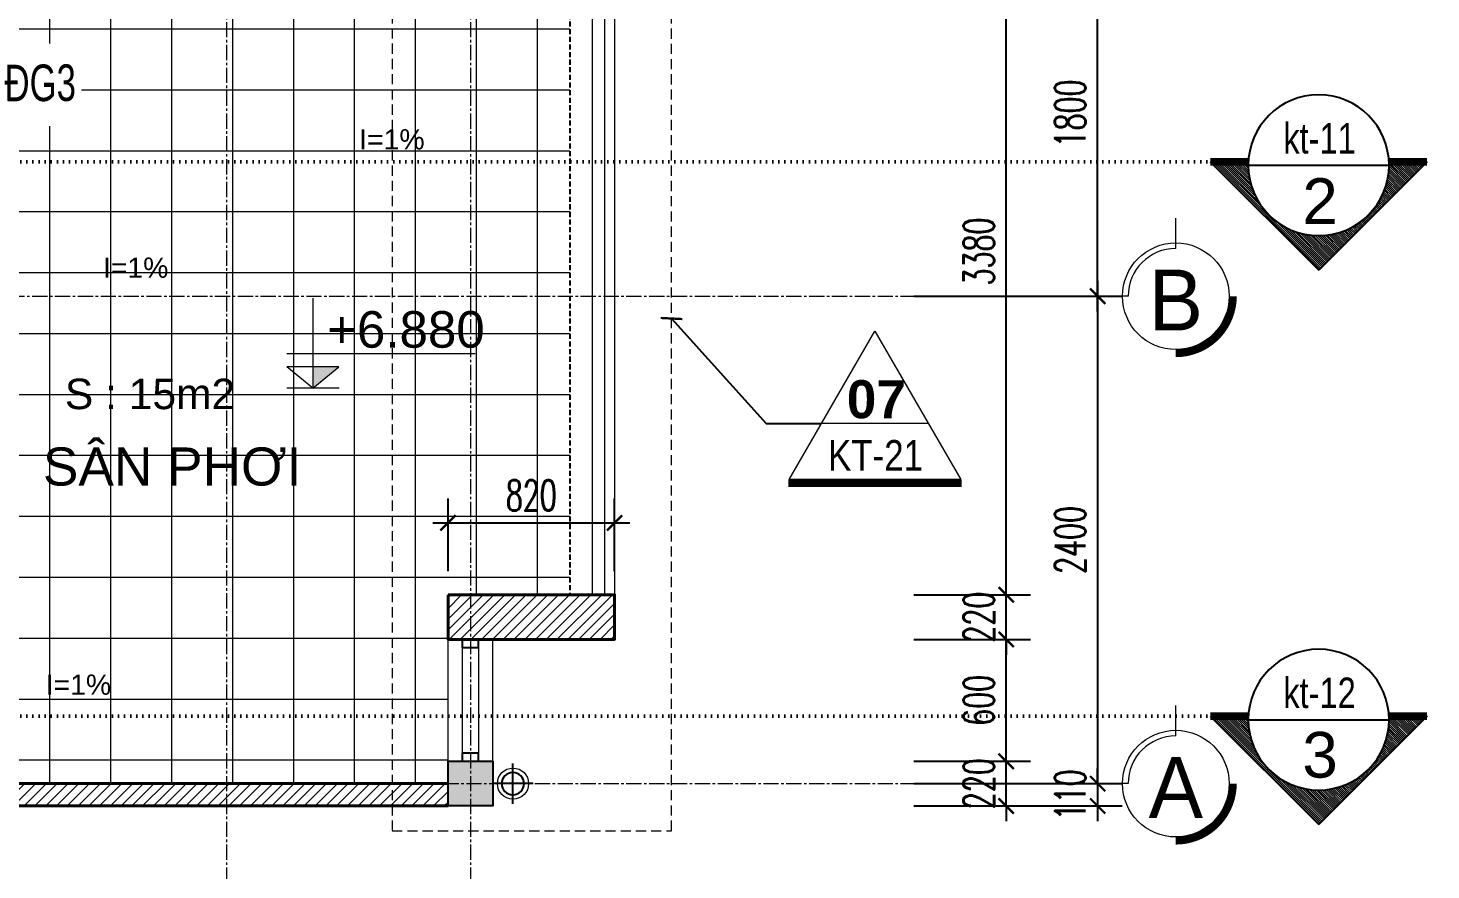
# Model space of a CAD drawing. Header units: millimetres. Extents: x -229618 to 2906, y -178063 to 96806.
# Drawn here: x -197630 to -190724, y -81198 to -77053 of the extents above; entities that cross this region are included whole.
import ezdxf
from ezdxf.enums import TextEntityAlignment as Align

# ---------------------------------------------------------------- set-up
doc = ezdxf.new("R2010")
doc.units = ezdxf.units.MM
doc.header["$LTSCALE"] = 200
doc.header["$MEASUREMENT"] = 0
doc.set_wipeout_variables(frame=1)
doc.header["$PDMODE"] = 3
doc.header["$PDSIZE"] = 50
for name, pattern in [('ACAD_ISO07W100', [3, 0, -3]), ('CENTER2', [1.125, 0.75, -0.125, 0.125, -0.125]), ('DASHED2', [0.375, 0.25, -0.125]), ('HIDDEN2', [0.1875, 0.125, -0.0625])]:
    doc.linetypes.add(name, pattern=pattern)
doc.layers.get('0').update_dxf_attribs({"color": 95, "linetype": 'CONTINUOUS'})
doc.layers.get('DEFPOINTS').update_dxf_attribs({"linetype": 'CONTINUOUS'})
for name, color, linetype, lineweight in [('cat', 1, 'CONTINUOUS', 40), ('hatch', 250, 'CONTINUOUS', 5), ('KH cat', 2, 'HIDDEN2', 50), ('khuat', 8, 'DASHED2', 15), ('nho', 252, 'CONTINUOUS', 15), ('thay', 7, 'CONTINUOUS', 18), ('tim', 18, 'CENTER2', 9)]:
    doc.layers.add(name, color=color, linetype=linetype, lineweight=lineweight)
for name, color, linetype in [('COT', 2, 'CONTINUOUS'), ('CUA', 145, 'CONTINUOUS'), ('DIM', 251, 'CONTINUOUS'), ('MANH', 9, 'CONTINUOUS'), ('TEXT', 33, 'CONTINUOUS'), ('thong ke cua', 7, 'CONTINUOUS')]:
    doc.layers.add(name, color=color, linetype=linetype)
doc.styles.add('Aria H B iso', font='Vharialb_0.ttf')
doc.styles.add('Aria H iso', font='Vharial_0.ttf')
doc.styles.add('Arial iso', font='vnarial_0.ttf')
doc.styles.add('Arial N   H iso', font='Vharialn_0.ttf')
doc.styles.add('Arial N  iso', font='vnarialn_0.ttf')
doc.styles.add('CHU HOA Day', font='Vharial_0.ttf')
doc.styles.add('CHUC HOA MANH', font='chhbg.shx', dxfattribs={"width": 0.8, "height": 250})
doc.styles.add('dam', font='Vhavanb_0.ttf', dxfattribs={"width": 0.9, "height": 450})
doc.styles.add('Scale', font='vnsimli.shx', dxfattribs={"width": 0.65, "bigfont": 'bigfont.shx'})
doc.styles.add('T3', font='Vhavan_0.ttf', dxfattribs={"width": 0.8})
doc.dimstyles.new('Scale', dxfattribs={"dimscale": 75, "dimtxt": 2, "dimasz": 1, "dimexe": 1.6, "dimexo": 0, "dimgap": 0.8, "dimtad": 1, "dimdec": 0, "dimzin": 0, "dimdsep": 46, "dimtxsty": 'Scale', "dimblk": 'ARCHTICK', "dimcen": 0.1, "dimdle": 1, "dimclrd": 256, "dimclre": 256, "dimclrt": 3, "dimadec": 0, "dimazin": 0, "dimtfac": 1, "dimtdec": 0, "dimtix": 1, "dimtmove": 2, "dimatfit": 3, "dimldrblk": 'ARCHTICK', "dimfxl": 0, "dimtolj": 1, "dimtzin": 0, "dimarcsym": 0})

# ---------------------------------------------------------------- blocks, each defined once
blk = doc.blocks.new('_ArchTick')
at = {"color": 0, "linetype": 'ByBlock', "const_width": 0.15}
blk.add_lwpolyline([(-0.5, -0.5), (0.5, 0.5)], dxfattribs=at)
blk = doc.blocks.new('*D1764')
at = {"layer": 'DEFPOINTS', "color": 0, "linetype": 'Continuous'}
for p in [(-193270.4, -78373.2), (-193270.4, -80773.2), (-192365, -80773.2)]:
    blk.add_point(p, dxfattribs=at)
at = {"layer": 'DIM', "linetype": 'Continuous', "lineweight": -2}
for p, q in [((-192365, -78298.2), (-192365, -80848.2)), ((-193270.4, -78373.2), (-192245, -78373.2)), ((-193270.4, -80773.2), (-192245, -80773.2))]:
    blk.add_line(p, q, dxfattribs=at)
at = {"layer": 'DIM', "linetype": 'Continuous', "lineweight": -2, "xscale": 75, "yscale": 75, "zscale": 75}
for p, rotation in [((-192365, -78373.2), 90), ((-192365, -80773.2), 270)]:
    blk.add_blockref('_ArchTick', p, dxfattribs=dict(at, rotation=rotation))
at = {"layer": 'DIM', "color": 3, "linetype": 'Continuous', "insert": (-192500, -79573.2), "char_height": 150, "attachment_point": 5, "rotation": 90, "style": 'Scale'}
blk.add_mtext('\\A1;2400', dxfattribs=at)
blk = doc.blocks.new('*D1765')
at = {"layer": 'DEFPOINTS', "color": 0, "linetype": 'Continuous'}
for p in [(-193270.4, -80773.2), (-193270.4, -80883.2), (-192365, -80883.2)]:
    blk.add_point(p, dxfattribs=at)
at = {"layer": 'DIM', "linetype": 'Continuous', "lineweight": -2}
for p, q in [((-192365, -80773.2), (-192365, -80698.2)), ((-193270.4, -80773.2), (-192245, -80773.2)), ((-192365, -80773.2), (-192365, -80883.2)), ((-193270.4, -80883.2), (-192245, -80883.2)), ((-192365, -80883.2), (-192365, -80958.2))]:
    blk.add_line(p, q, dxfattribs=at)
at = {"layer": 'DIM', "linetype": 'Continuous', "lineweight": -2, "xscale": 75, "yscale": 75, "zscale": 75}
for p, rotation in [((-192365, -80773.2), 270), ((-192365, -80883.2), 90)]:
    blk.add_blockref('_ArchTick', p, dxfattribs=dict(at, rotation=rotation))
at = {"layer": 'DIM', "color": 3, "linetype": 'Continuous', "insert": (-192500, -80828.2), "char_height": 150, "attachment_point": 5, "rotation": 90, "style": 'Scale'}
blk.add_mtext('\\A1;110', dxfattribs=at)
blk = doc.blocks.new('tr')
at = {"layer": 'thay', "ltscale": 600}
for p, q in [((0, -200), (0, 0)), ((313.2, -513.2), (513.2, -513.2))]:
    blk.add_line(p, q, dxfattribs=at)
at = {"layer": 'thay', "ltscale": 600, "const_width": 50}
blk.add_lwpolyline([(-375, -513.2, 0.414214), (0, -888.2, 0.414214)], format="xyb", dxfattribs=at)
at = {"layer": 'thay', "ltscale": 600}
blk.add_circle((0, -513.2), 350, dxfattribs=at)
blk.add_arc((0, -513.2), 313.2, 0, 90, dxfattribs=at)
at = {"layer": 'TEXT', "linetype": 'Continuous', "style": 'Aria H iso'}
blk.add_attdef('A', text='', height=350, dxfattribs=at).set_placement((0, -670.6), align=Align.CENTER)
blk = doc.blocks.new('*D1777')
at = {"layer": 'DEFPOINTS', "color": 0, "linetype": 'Continuous'}
for p in [(-193270.4, -76573.2), (-192365, -76573.2), (-193270.4, -78373.2)]:
    blk.add_point(p, dxfattribs=at)
at = {"layer": 'DIM', "linetype": 'Continuous', "lineweight": -2}
for p, q in [((-192365, -78448.2), (-192365, -76498.2)), ((-193270.4, -76573.2), (-192245, -76573.2)), ((-193270.4, -78373.2), (-192245, -78373.2))]:
    blk.add_line(p, q, dxfattribs=at)
at = {"layer": 'DIM', "linetype": 'Continuous', "lineweight": -2, "xscale": 75, "yscale": 75, "zscale": 75}
for p, rotation in [((-192365, -76573.2), 90), ((-192365, -78373.2), 270)]:
    blk.add_blockref('_ArchTick', p, dxfattribs=dict(at, rotation=rotation))
at = {"layer": 'DIM', "color": 3, "linetype": 'Continuous', "insert": (-192500, -77473.2), "char_height": 150, "attachment_point": 5, "rotation": 90, "style": 'Scale'}
blk.add_mtext('\\A1;1800', dxfattribs=at)
blk = doc.blocks.new('can')
at = {"layer": 'hatch'}
h = blk.add_hatch(dxfattribs=at)
h.set_pattern_fill('ANSI31', color=256, scale=77, style=0)
h.set_pattern_definition([(45, (-226987.2, -81426.4), (-6.80590277, 6.80590277), [])])
h.paths.add_polyline_path([(462, 0, -0.01239), (461.4, -22.9), (711.9, -22.9), (0, 689.1), (-711.9, -22.9), (-461.4, -22.9, -0.01239), (-462, 0, -1)])
at = {"layer": 'cat', "linetype": 'Continuous', "const_width": 49.9}
for points in [[(-461.4, -22.9), (-711.9, -22.9)], [(461.4, -22.9), (711.9, -22.9)]]:
    blk.add_lwpolyline(points, dxfattribs=at)
at = {"layer": 'MANH', "linetype": 'Continuous'}
for p in [(-711.9, -22.9), (711.9, -22.9)]:
    blk.add_line(p, (0, 689.1), dxfattribs=at)
at = {"layer": 'MANH'}
blk.add_line((-462, 0), (462, 0), dxfattribs=at)
blk.add_circle((0, 0), 462, dxfattribs=at)
at = {"layer": 'TEXT', "style": 'CHU HOA Day'}
blk.add_attdef('A', text='', height=300, dxfattribs=at).set_placement((9, 86), align=Align.CENTER)
at = {"layer": 'TEXT', "style": 'CHUC HOA MANH', "width": 0.65}
blk.add_attdef('KT-00', text='', height=230, dxfattribs=at).set_placement((5.9, -276.4), align=Align.CENTER)
blk = doc.blocks.new('*D1930')
at = {"layer": 'DEFPOINTS', "color": 0, "linetype": 'Continuous'}
for p in [(-193270.4, -80663.2), (-192815, -80663.2), (-193270.4, -80883.2)]:
    blk.add_point(p, dxfattribs=at)
at = {"layer": 'DIM', "linetype": 'Continuous', "lineweight": -2}
for p, q in [((-192815, -80663.2), (-192815, -80588.2)), ((-193270.4, -80663.2), (-192695, -80663.2)), ((-192815, -80883.2), (-192815, -80663.2)), ((-193270.4, -80883.2), (-192695, -80883.2)), ((-192815, -80883.2), (-192815, -80958.2))]:
    blk.add_line(p, q, dxfattribs=at)
at = {"layer": 'DIM', "linetype": 'Continuous', "lineweight": -2, "xscale": 75, "yscale": 75, "zscale": 75}
for p, rotation in [((-192815, -80663.2), 270), ((-192815, -80883.2), 90)]:
    blk.add_blockref('_ArchTick', p, dxfattribs=dict(at, rotation=rotation))
at = {"layer": 'DIM', "color": 3, "linetype": 'Continuous', "insert": (-192950, -80773.2), "char_height": 150, "attachment_point": 5, "rotation": 90, "style": 'Scale'}
blk.add_mtext('\\A1;220', dxfattribs=at)
blk = doc.blocks.new('*D1931')
at = {"layer": 'DEFPOINTS', "color": 0, "linetype": 'Continuous'}
for p in [(-193270.4, -80063.2), (-192815, -80063.2), (-193270.4, -80663.2)]:
    blk.add_point(p, dxfattribs=at)
at = {"layer": 'DIM', "linetype": 'Continuous', "lineweight": -2}
for p, q in [((-192815, -80738.2), (-192815, -79988.2)), ((-193270.4, -80063.2), (-192695, -80063.2)), ((-193270.4, -80663.2), (-192695, -80663.2))]:
    blk.add_line(p, q, dxfattribs=at)
at = {"layer": 'DIM', "linetype": 'Continuous', "lineweight": -2, "xscale": 75, "yscale": 75, "zscale": 75}
for p, rotation in [((-192815, -80063.2), 90), ((-192815, -80663.2), 270)]:
    blk.add_blockref('_ArchTick', p, dxfattribs=dict(at, rotation=rotation))
at = {"layer": 'DIM', "color": 3, "linetype": 'Continuous', "insert": (-192950, -80363.2), "char_height": 150, "attachment_point": 5, "rotation": 90, "style": 'Scale'}
blk.add_mtext('\\A1;600', dxfattribs=at)
blk = doc.blocks.new('*D1932')
at = {"layer": 'DEFPOINTS', "color": 0, "linetype": 'Continuous'}
for p in [(-193270.4, -79843.2), (-192815, -79843.2), (-193270.4, -80063.2)]:
    blk.add_point(p, dxfattribs=at)
at = {"layer": 'DIM', "linetype": 'Continuous', "lineweight": -2}
for p, q in [((-192815, -79843.2), (-192815, -79768.2)), ((-193270.4, -79843.2), (-192695, -79843.2)), ((-192815, -80063.2), (-192815, -79843.2)), ((-193270.4, -80063.2), (-192695, -80063.2)), ((-192815, -80063.2), (-192815, -80138.2))]:
    blk.add_line(p, q, dxfattribs=at)
at = {"layer": 'DIM', "linetype": 'Continuous', "lineweight": -2, "xscale": 75, "yscale": 75, "zscale": 75}
for p, rotation in [((-192815, -79843.2), 270), ((-192815, -80063.2), 90)]:
    blk.add_blockref('_ArchTick', p, dxfattribs=dict(at, rotation=rotation))
at = {"layer": 'DIM', "color": 3, "linetype": 'Continuous', "insert": (-192950, -79953.2), "char_height": 150, "attachment_point": 5, "rotation": 90, "style": 'Scale'}
blk.add_mtext('\\A1;220', dxfattribs=at)
blk = doc.blocks.new('*D1933')
at = {"layer": 'DEFPOINTS', "color": 0, "linetype": 'Continuous'}
for p in [(-193270.4, -76463.2), (-192815, -76463.2), (-193270.4, -79843.2)]:
    blk.add_point(p, dxfattribs=at)
at = {"layer": 'DIM', "linetype": 'Continuous', "lineweight": -2}
for p, q in [((-192815, -79918.2), (-192815, -76388.2)), ((-193270.4, -76463.2), (-192695, -76463.2)), ((-193270.4, -79843.2), (-192695, -79843.2))]:
    blk.add_line(p, q, dxfattribs=at)
at = {"layer": 'DIM', "linetype": 'Continuous', "lineweight": -2, "xscale": 75, "yscale": 75, "zscale": 75}
for p, rotation in [((-192815, -76463.2), 90), ((-192815, -79843.2), 270)]:
    blk.add_blockref('_ArchTick', p, dxfattribs=dict(at, rotation=rotation))
at = {"layer": 'DIM', "color": 3, "linetype": 'Continuous', "insert": (-192950, -78153.2), "char_height": 150, "attachment_point": 5, "rotation": 90, "style": 'Scale'}
blk.add_mtext('\\A1;3380', dxfattribs=at)
blk = doc.blocks.new('*D1996')
at = {"layer": 'DEFPOINTS', "color": 0, "linetype": 'Continuous'}
for p in [(-194743, -79489), (-195563, -79726.2), (-194743, -79726.2)]:
    blk.add_point(p, dxfattribs=at)
at = {"layer": 'DIM', "linetype": 'Continuous', "lineweight": -2}
for p, q in [((-195563, -79726.2), (-195563, -79369)), ((-194743, -79726.2), (-194743, -79369)), ((-195638, -79489), (-194668, -79489))]:
    blk.add_line(p, q, dxfattribs=at)
at = {"layer": 'DIM', "linetype": 'Continuous', "lineweight": -2, "xscale": 75, "yscale": 75, "zscale": 75, "rotation": 180}
blk.add_blockref('_ArchTick', (-195563, -79489), dxfattribs=at)
at = {"layer": 'DIM', "linetype": 'Continuous', "lineweight": -2, "xscale": 75, "yscale": 75, "zscale": 75}
blk.add_blockref('_ArchTick', (-194743, -79489), dxfattribs=at)
at = {"layer": 'DIM', "color": 3, "linetype": 'Continuous', "insert": (-195153, -79354), "char_height": 150, "attachment_point": 5, "style": 'Scale'}
blk.add_mtext('\\A1;820', dxfattribs=at)
blk = doc.blocks.new('tn')
at = {"layer": 'DIM', "linetype": 'Continuous'}
for p, q in [((-0.4, 100), (-0.4, -100)), ((99.6, 0), (-99.6, 0))]:
    blk.add_line(p, q, dxfattribs=at)
at = {"layer": 'TEXT', "linetype": 'Continuous'}
blk.add_circle((-0.4, 0), 55, dxfattribs=at)
blk = doc.blocks.new('kh cua')
at = {"ltscale": 600}
blk.add_wipeout([(0, 210.4), (-65, 200.1), (-123.6, 170.2), (-170.2, 123.6), (-200.1, 65), (-210.4, 0), (-200.1, -65), (-170.2, -123.6), (-123.6, -170.2), (-65, -200.1), (0, -210.4), (65, -200.1), (123.6, -170.2), (170.2, -123.6), (200.1, -65), (210.4, 0), (200.1, 65), (170.2, 123.6), (123.6, 170.2), (65, 200.1)], dxfattribs=at).dxf.layer = 'thong ke cua'
at = {"layer": 'thong ke cua', "color": 1, "style": 'T3', "width": 0.973787}
blk.add_attdef('AA', text='', height=180, rotation=0.31566, dxfattribs=at).set_placement((-171.5, -80.9), (179.8, -78.9), align=Align.FIT)
blk = doc.blocks.new('ct')
at = {"layer": 'thay', "ltscale": 600}
blk.add_line((8891, 0), (-8891, 0), dxfattribs=at)
blk.add_lwpolyline([(0, 15400), (14294, -9358), (-14294, -9358)], close=True, dxfattribs=at)
at = {"layer": 'thay', "color": 1, "ltscale": 600, "const_width": 1270}
blk.add_lwpolyline([(-14464, -9993), (14464, -9993)], dxfattribs=at)
at = {"layer": 'TEXT'}
for tag, height, style, p in [('01', 6350, 'Aria H B iso', (238, 862)), ('KT-00', 5080, 'Arial N   H iso', (96, -7856))]:
    blk.add_attdef(tag, text='', height=height, dxfattribs=dict(at, style=style)).set_placement(p, align=Align.CENTER)
blk = doc.blocks.new('cao do')
at = {"layer": 'thay'}
for p, q in [((0, 444.6), (0, 0)), ((798.2, 170.2), (-128.3, 170.2)), ((0, 0), (-127.9, 106.1)), ((127.9, 106.1), (-127.9, 106.1)), ((0, 0), (127.9, 106.1))]:
    blk.add_line(p, q, dxfattribs=at)
at = {"layer": 'thay', "ltscale": 600}
blk.add_line((128.3, 0), (-128.3, 0), dxfattribs=at)
at = {"layer": 'thay', "color": 150, "ltscale": 600}
blk.add_solid([(0, 0), (0, 106.1), (127.9, 106.1)], dxfattribs=at)
at = {"layer": 'TEXT', "style": 'Arial N  iso'}
blk.add_attdef('%%P0.000', text='', height=200, dxfattribs=at).set_placement((69.5, 290), align=Align.MIDDLE_LEFT)

msp = doc.modelspace()

# ---------------------------------------------------------------- hatches: boundary and pattern name
at = {"layer": 'hatch', "linetype": 'Continuous'}
h = msp.add_hatch(dxfattribs=at)
h.set_pattern_fill('BT', color=256, scale=100, style=0)
h.set_pattern_definition([(0, (83.29, 12.83), (0, 100), [0, -100]), (0, (12.65, 56.06), (0, 100), [0, -100]), (0, (15.78, 38.46), (0, 100), [0, -100]), (0, (51, 46.67), (0, 100), [0, -100]), (0, (32.02, 75.43), (0, 100), [0, -100]), (0, (26.93, 62.72), (0, 100), [0, -100]), (0, (35.94, 84.04), (0, 100), [0, -100]), (0, (22.04, 92.45), (0, 100), [0, -100]), (0, (41.22, 70.54), (0, 100), [0, -100]), (0, (9.13, 70.93), (0, 100), [0, -100]), (0, (73.12, 71.32), (0, 100), [0, -100]), (0, (87.6, 74.06), (0, 100), [0, -100]), (0, (80.16, 63.89), (0, 100), [0, -100]), (0, (82.32, 50.2), (0, 100), [0, -100]), (0, (56.29, 62.13), (0, 100), [0, -100]), (0, (55.51, 34.55), (0, 100), [0, -100]), (0, (55.51, 25.94), (0, 100), [0, -100]), (0, (8.15, 23.98), (0, 100), [0, -100]), (0, (47.68, 35.72), (0, 100), [0, -100]), (0, (48.07, 2.46), (0, 100), [0, -100]), (0, (37.31, 23.79), (0, 100), [0, -100]), (0, (38.09, 14), (0, 100), [0, -100]), (0, (25.17, 6.77), (0, 100), [0, -100]), (0, (31.83, 20.07), (0, 100), [0, -100]), (0, (27.13, 24.18), (0, 100), [0, -100]), (45, (79.99, 21.105), (0, 100.00003), [8, -133.4214]), (135, (85.65, 26.76), (-100.00003, 0), [8, -133.4214]), (270, (79.99, 32.42), (100, -2e-14), [11.3137, -88.6863]), (180, (76.52, 22.38), (-1e-14, -100), [12, -88]), (270, (64.52, 22.38), (100, -2e-14), [12, -88]), (45, (64.52, 10.38), (0, 100.00003), [16.9706, -124.4508]), (90, (39.51, 29.29), (-100, 6e-15), [16.8, -83.2]), (180, (39.51, 46.09), (-1e-14, -100), [16.8, -83.2]), (315, (22.714, 46.095), (100.00003, -2e-14), [23.7588, -117.6626]), (135, (25.28, 11.31), (-100.00003, 0), [7, -134.4214]), (225, (20.33, 16.26), (-1e-14, -100.00003), [7, -134.4214]), (0, (15.38, 11.31), (0, 100), [9.8995, -90.1005]), (0, (61.83, 78.92), (0, 100), [13.75, -86.25]), (90, (75.58, 78.92), (-100, 6e-15), [13.75, -86.25]), (225, (75.584, 92.67), (-1e-14, -100.00003), [19.4454, -121.9759]), (270, (50.27, 80.91), (100, -2e-14), [12.5, -87.5]), (0, (50.27, 68.41), (0, 100), [12.5, -87.5]), (135, (62.77, 68.41), (-100.00003, 0), [17.6777, -123.7437]), (45, (56.63, 84.76), (0, 100.00003), [8.5, -132.9214]), (135, (62.64, 90.77), (-100.00003, 0), [8.5, -132.9214]), (270, (56.63, 96.78), (100, -2e-14), [12.0208, -87.9792]), (135, (17.366, 77.56), (-100.00003, 0), [14.1421, -127.2792]), (0, (7.37, 77.56), (0, 100), [10, -90]), (270, (7.37, 87.56), (100, -2e-14), [10, -90]), (45, (0, 0), (-49.497475, 49.497475), []), (45, (35, 0), (-49.497475, 49.497475), [])])
h.paths.add_polyline_path([(-208763, -74063.2), (-208543, -74063.2), (-208543, -74283.2), (-208763, -74283.2)])
h.paths.add_polyline_path([(-208763, -80663.2), (-208543, -80663.2), (-208543, -80883.2), (-208763, -80883.2)])
h.paths.add_polyline_path([(-208763, -76683.2), (-208543, -76683.2), (-208543, -76463.2), (-208763, -76463.2)])
h.paths.add_polyline_path([(-195563, -76463.2), (-195343, -76463.2), (-195343, -76683.2), (-195563, -76683.2)])
h.paths.add_polyline_path([(-195563, -80663.2), (-195343, -80663.2), (-195343, -80883.2), (-195563, -80883.2)])
h.paths.add_polyline_path([(-196763, -72863.2), (-196543, -72863.2), (-196543, -73083.2), (-196763, -73083.2)])
h.paths.add_polyline_path([(-203363, -80883.2), (-203363, -80663.2), (-203143, -80663.2), (-203143, -80883.2)])
h.paths.add_polyline_path([(-200743, -80663.2), (-200743, -80883.2), (-200963, -80883.2), (-200963, -80663.2)])
h.paths.add_polyline_path([(-203363, -74283.2), (-203363, -74063.2), (-203143, -74063.2), (-203143, -74283.2)])
h.paths.add_polyline_path([(-200743, -72863.2), (-200743, -73083.2), (-200963, -73083.2), (-200963, -72863.2)])
h.paths.add_polyline_path([(-200963, -76463.2), (-200743, -76463.2), (-200743, -76683.2), (-200963, -76683.2)])
h.paths.add_polyline_path([(-203363, -78263.2), (-203143, -78263.2), (-203143, -78483.2), (-203363, -78483.2)])
h = msp.add_hatch(dxfattribs=at)
h.set_pattern_fill('ANSI31', color=256, scale=300, style=0)
h.set_pattern_definition([(45, (-235340.12, -76518.56), (-26.516504, 26.516504), [])])
h.paths.add_polyline_path([(-203143, -80663.2), (-203253, -80663.2), (-203253, -79383.2), (-203143, -79383.2)])
h.paths.add_polyline_path([(-200633, -80883.2), (-200663, -80883.2), (-200663, -80663.2), (-200633, -80663.2)], flags=17)
h.paths.add_polyline_path([(-203443, -80883.2), (-203473, -80883.2), (-203473, -80663.2), (-203443, -80663.2)])
h.paths.add_polyline_path([(-198643, -80663.2), (-198863, -80663.2), (-198863, -80563.2), (-198643, -80563.2)], flags=17)
h.paths.add_polyline_path([(-207043, -80773.2), (-204643, -80773.2), (-204643, -80663.2), (-203473, -80663.2), (-203473, -80883.2), (-207263, -80883.2), (-207263, -80078.2), (-207043, -80078.2)])
h.paths.add_polyline_path([(-200963, -80883.2), (-203143, -80883.2), (-203143, -80663.2), (-200963, -80663.2)])
h.paths.add_polyline_path([(-194743, -80063.2), (-195563, -80063.2), (-195563, -79843.2), (-194743, -79843.2)])
h.paths.add_polyline_path([(-203143, -76683.2), (-203363, -76683.2), (-203363, -76138.2), (-203143, -76138.2)])
h.paths.add_polyline_path([(-207263, -78183.2), (-206823, -78183.2), (-206823, -78483.2), (-207043, -78483.2), (-207043, -79178.2), (-207263, -79178.2)])
h.paths.add_polyline_path([(-205083, -78183.2), (-204643, -78183.2), (-204643, -78483.2), (-205083, -78483.2)])
h.paths.add_polyline_path([(-198863, -79563.2), (-198863, -77868.2), (-198643, -77868.2), (-198643, -79563.2)])
h.paths.add_polyline_path([(-200963, -78293.2), (-200853, -78293.2), (-200853, -80283.2), (-199963, -80283.2), (-199963, -80663.2), (-198643, -80663.2), (-198643, -80883.2), (-200633, -80883.2), (-200633, -80663.2), (-200073, -80663.2), (-200073, -80393.2), (-200853, -80393.2), (-200853, -80663.2), (-200963, -80663.2)])
h.paths.add_polyline_path([(-200743, -78293.2), (-200963, -78293.2), (-200963, -78183.2), (-200743, -78183.2)])
h.paths.add_polyline_path([(-199993, -78293.2), (-198863, -78293.2), (-198863, -78183.2), (-199993, -78183.2)])
h.paths.add_polyline_path([(-203363, -80883.2), (-203443, -80883.2), (-203443, -80663.2), (-203363, -80663.2)])
h.paths.add_polyline_path([(-200663, -80883.2), (-200743, -80883.2), (-200743, -80663.2), (-200663, -80663.2)], flags=17)
h.paths.add_polyline_path([(-198642.7, -80773.2), (-195563, -80773.2), (-195563, -80883.2), (-198642.7, -80883.2)])
h = msp.add_hatch(dxfattribs=at)
h.set_pattern_fill('ANSI37', color=256, scale=2400, angle=45, style=0)
h.set_pattern_definition([(270, (28077.07, -152656.78), (-300, -6e-14), []), (180, (28077.07, -152656.78), (-6e-14, 300), [])])
h.paths.add_polyline_path([(-194963, -79843.2), (-195343, -79843.2), (-195563, -79843.2), (-195563, -80663.2), (-195563, -80773.2), (-197943, -80773.2), (-197943, -80073.2), (-197992.9, -80073.2), (-197992.9, -80047.3), (-198040.4, -80047.3), (-198040.4, -80073.2), (-198065.5, -80073.2), (-198065.5, -80047.3), (-198113, -80047.3), (-198113, -80073.2), (-198138, -80073.2), (-198138, -80047.3), (-198185.5, -80047.3), (-198185.5, -80073.2), (-198643, -80073.2), (-198643, -79563.2), (-198643, -77868.2), (-198643, -77828.2, 0.399992), (-197824, -77048.2), (-197823, -77048.2), (-197823, -77008.2), (-198643, -77008.2), (-198643, -76968.2), (-198643, -76683.2), (-196763, -76683.2), (-196763, -76683.3), (-196543, -76683.3), (-196543, -76683.2), (-195563, -76683.2), (-195343, -76683.2), (-194963, -76683.2)])

# ---------------------------------------------------------------- linework, layer by layer
at = {"layer": 'cat', "linetype": 'Continuous'}
msp.add_line((-200743, -80883.2), (-195563, -80883.2), dxfattribs=at)
msp.add_lwpolyline([(-195563, -79843.2), (-194743, -79843.2), (-194743, -80063.2), (-195563, -80063.2)], close=True, dxfattribs=at)
msp.add_lwpolyline([(-199963, -80283.2), (-199963, -80663.2), (-198863, -80663.2), (-198863, -80563.2), (-198643, -80563.2), (-198643, -80773.2), (-195563, -80773.2)], dxfattribs=at)
at = {"layer": 'COT', "linetype": 'Continuous'}
msp.add_lwpolyline([(-195563, -80663.2), (-195343, -80663.2), (-195343, -80883.2), (-195563, -80883.2)], close=True, dxfattribs=at)
at = {"layer": 'DIM', "linetype": 'HIDDEN2'}
msp.add_lwpolyline([(-195343, -76683.2), (-194963, -76683.2), (-194963, -79843.2), (-195343, -79843.2)], dxfattribs=at)
at = {"layer": 'KH cat', "linetype": 'ACAD_ISO07W100', "ltscale": 0.05}
for p, q in [((-212174.8, -77710.8), (-191735.6, -77710.8)), ((-212174.8, -80441), (-191735.6, -80441))]:
    msp.add_line(p, q, dxfattribs=at)
at = {"layer": 'khuat'}
msp.add_lwpolyline([(-195838, -81005.2), (-194462.6, -81005.2), (-194462.6, -76304.6), (-195838, -76304.6)], close=True, dxfattribs=at)
at = {"layer": 'nho'}
for p, q in [((-195493, -80103.2), (-195493, -80623.2)), ((-195413, -80103.2), (-195413, -80623.2))]:
    msp.add_line(p, q, dxfattribs=at)
at = {"layer": 'nho', "linetype": 'Continuous'}
for points in [[(-195343, -76513.2), (-194793, -76513.2), (-194793, -79843.2)], [(-195343, -76573.2), (-194853, -76573.2), (-194853, -79843.2)]]:
    msp.add_lwpolyline(points, dxfattribs=at)
msp.add_circle((-195243, -80773.2), 76.7, dxfattribs=at)
at = {"layer": 'TEXT'}
for points in [[(-195493, -80103.2), (-195413, -80103.2), (-195413, -80063.2), (-195493, -80063.2)], [(-195493, -80663.2), (-195413, -80663.2), (-195413, -80623.2), (-195493, -80623.2)]]:
    msp.add_lwpolyline(points, close=True, dxfattribs=at)
at = {"layer": 'thay', "linetype": 'Continuous'}
for p, q in [((-195563, -80663.2), (-195563, -80063.2)), ((-195343, -80663.2), (-195343, -80063.2))]:
    msp.add_line(p, q, dxfattribs=at)
msp.add_lwpolyline([(-195343, -76463.2), (-194743, -76463.2), (-194743, -80063.2), (-195343, -80063.2)], dxfattribs=at)
for points in [[(-195983.4, -77958.3, 0, 53.7, 0), (-196029.5, -77820.2, 0, 0, 0), (-196150.6, -77457.3, 0, 0, 0)], [(-197061, -78549.2, 0, 53.7, 0), (-197169.8, -78452.5, 0, 0, 0), (-197455.8, -78198.4, 0, 0, 0)], [(-197020.9, -80149.3, 0, 53.7, 0), (-197166.4, -80149.3, 0, 0, 0), (-197549, -80149.3, 0, 0, 0)]]:
    msp.add_lwpolyline(points, format="xyseb", dxfattribs=at)
at = {"layer": 'tim', "ltscale": 0.5}
for p, q in [((-196653, -69148.2), (-196653, -82730.2)), ((-195453, -69148.2), (-195453, -82730.2)), ((-211222.8, -78373.2), (-192365, -78373.2)), ((-211222.8, -80773.2), (-192365, -80773.2))]:
    msp.add_line(p, q, dxfattribs=at)

# ---------------------------------------------------------------- block references
at = {"layer": 'CUA', "xscale": 0.02952755894511938, "yscale": 0.02952755894511938, "zscale": 0.02952755905511719}
msp.add_blockref('ct', (-193461.3, -78999.5), dxfattribs=at).add_auto_attribs({'KT-00': 'kt-21', '01': '07'})
at = {"layer": 'DIM', "linetype": 'Continuous', "xscale": -1, "rotation": 180}
msp.add_blockref('tn', (-195243.4, -80773.2), dxfattribs=at)
at = {"layer": 'MANH', "xscale": 0.75, "yscale": 0.75, "zscale": 0.75, "rotation": 90}
for p in [(-192365, -78373.2), (-192365, -80773.2)]:
    msp.add_blockref('tr', p, dxfattribs=at)
at = {"layer": 'TEXT', "linetype": 'Continuous'}
ref = msp.add_blockref('can', (-191276.8, -77728), dxfattribs=dict(at, xscale=-0.749999999825377, yscale=0.7499999997962732, zscale=0.7499999997956535, rotation=180))
ref.add_attrib('A', '2', dxfattribs={"height": 225, "style": 'CHU HOA Day'}).set_placement((-191270, -78017.5), align=Align.CENTER)
ref.add_attrib('KT-00', 'kt-11', dxfattribs={"color": 3, "height": 150, "style": 'CHUC HOA MANH', "width": 0.8}).set_placement((-191272.4, -77670.6), align=Align.CENTER)
ref = msp.add_blockref('can', (-191276.8, -80458.2), dxfattribs=dict(at, xscale=-0.749999999825377, yscale=0.7499999997962732, zscale=0.7499999997956535, rotation=180))
ref.add_attrib('A', '3', dxfattribs={"height": 225, "style": 'CHU HOA Day'}).set_placement((-191270, -80743.7), align=Align.CENTER)
ref.add_attrib('KT-00', 'kt-12', dxfattribs={"color": 3, "height": 150, "style": 'CHUC HOA MANH', "width": 0.8}).set_placement((-191272.4, -80400.9), align=Align.CENTER)
at = {"layer": 'thay', "linetype": 'Continuous'}
ref = msp.add_blockref('cao do', (-196227.8, -78826.7), dxfattribs=at)
ref.add_attrib('%%P0.000', '+6.880', dxfattribs={"layer": 'TEXT', "height": 180, "style": 'Arial N  iso'}).set_placement((-196158.3, -78536.6), align=Align.MIDDLE_LEFT)

# ---------------------------------------------------------------- texts
at = {"layer": 'TEXT', "linetype": 'Continuous', "style": 'dam'}
for s, p in [('b', (-191980.1, -78391.7)), ('a', (-191980.1, -80791.7))]:
    msp.add_text(s, height=300, dxfattribs=at).set_placement(p, align=Align.MIDDLE)
at = {"layer": 'TEXT', "style": 'Arial iso'}
msp.add_text('S : 15m2', height=150, dxfattribs=at).set_placement((-196610.7, -78929.2), align=Align.RIGHT)
at = {"layer": 'TEXT', "style": 'Aria H iso'}
msp.add_text('s©n ph¬i', height=187.5, dxfattribs=at).set_placement((-197557.2, -79305.4))
at = {"layer": 'TEXT', "linetype": 'Continuous', "char_height": 100, "attachment_point": 5, "style": 'Aria H iso'}
for insert in [(-195839.3, -77601.1), (-197100.8, -78233), (-197382.4, -80286.3)]:
    msp.add_mtext('\\A1;i=1%', dxfattribs=dict(at, insert=insert))

# ---------------------------------------------------------------- dimensions: what is measured, and where the dimension line sits
at = {"layer": 'DIM', "linetype": 'Continuous'}
for base, p1, p2, picture, middle in [((-192815, -76463.2), (-193270.4, -79843.2), (-193270.4, -76463.2), '*D1933', (-192950, -78153.2)), ((-192815, -79843.2), (-193270.4, -80063.2), (-193270.4, -79843.2), '*D1932', (-192950, -79953.2)), ((-192815, -80063.2), (-193270.4, -80663.2), (-193270.4, -80063.2), '*D1931', (-192950, -80363.2)), ((-192815, -80663.2), (-193270.4, -80883.2), (-193270.4, -80663.2), '*D1930', (-192950, -80773.2))]:
    dim = msp.add_linear_dim(base=base, p1=p1, p2=p2, angle=270, dimstyle='Scale', override={"dimfxl": 70}, dxfattribs=at)
    dim.commit()
    dim.dimension.update_dxf_attribs({"geometry": picture, "text_midpoint": middle})
for base, p1, p2, angle, picture, middle in [((-192365, -76573.2), (-193270.4, -78373.2), (-193270.4, -76573.2), 90, '*D1777', (-192500, -77473.2)), ((-192365, -80773.2), (-193270.4, -78373.2), (-193270.4, -80773.2), 270, '*D1764', (-192500, -79573.2)), ((-192365, -80883.2), (-193270.4, -80773.2), (-193270.4, -80883.2), 270, '*D1765', (-192500, -80828.2))]:
    dim = msp.add_linear_dim(base=base, p1=p1, p2=p2, angle=angle, dimstyle='Scale', dxfattribs=at)
    dim.commit()
    dim.dimension.update_dxf_attribs({"geometry": picture, "text_midpoint": middle})
dim = msp.add_linear_dim(base=(-194743, -79489), p1=(-195563, -79726.2), p2=(-194743, -79726.2), dimstyle='Scale', override={"dimfxl": 70}, dxfattribs=at)
dim.commit()
dim.dimension.update_dxf_attribs({"geometry": '*D1996', "text_midpoint": (-195153, -79354)})

# ---------------------------------------------------------------- leaders
at = {"layer": 'DIM'}
msp.add_leader([(-194462.6, -78482.9), (-193996.2, -78999.5), (-193723.9, -78999.5)], dimstyle='Scale', override={"dimgap": 0.8, "dimtad": 0}, dxfattribs=at)

# ---------------------------------------------------------------- next in the draw order: block references
at = {"layer": 'thong ke cua'}
ref = msp.add_blockref('kh cua', (-197574.2, -77332.6), dxfattribs=at)
ref.add_attrib('AA', '®g3', dxfattribs={"color": 1, "height": 180, "rotation": 0.31566, "style": 'T3', "width": 0.650479}).set_placement((-197745.6, -77413.5), (-197394.4, -77411.5), align=Align.FIT)

doc.saveas('drawing.dxf')
